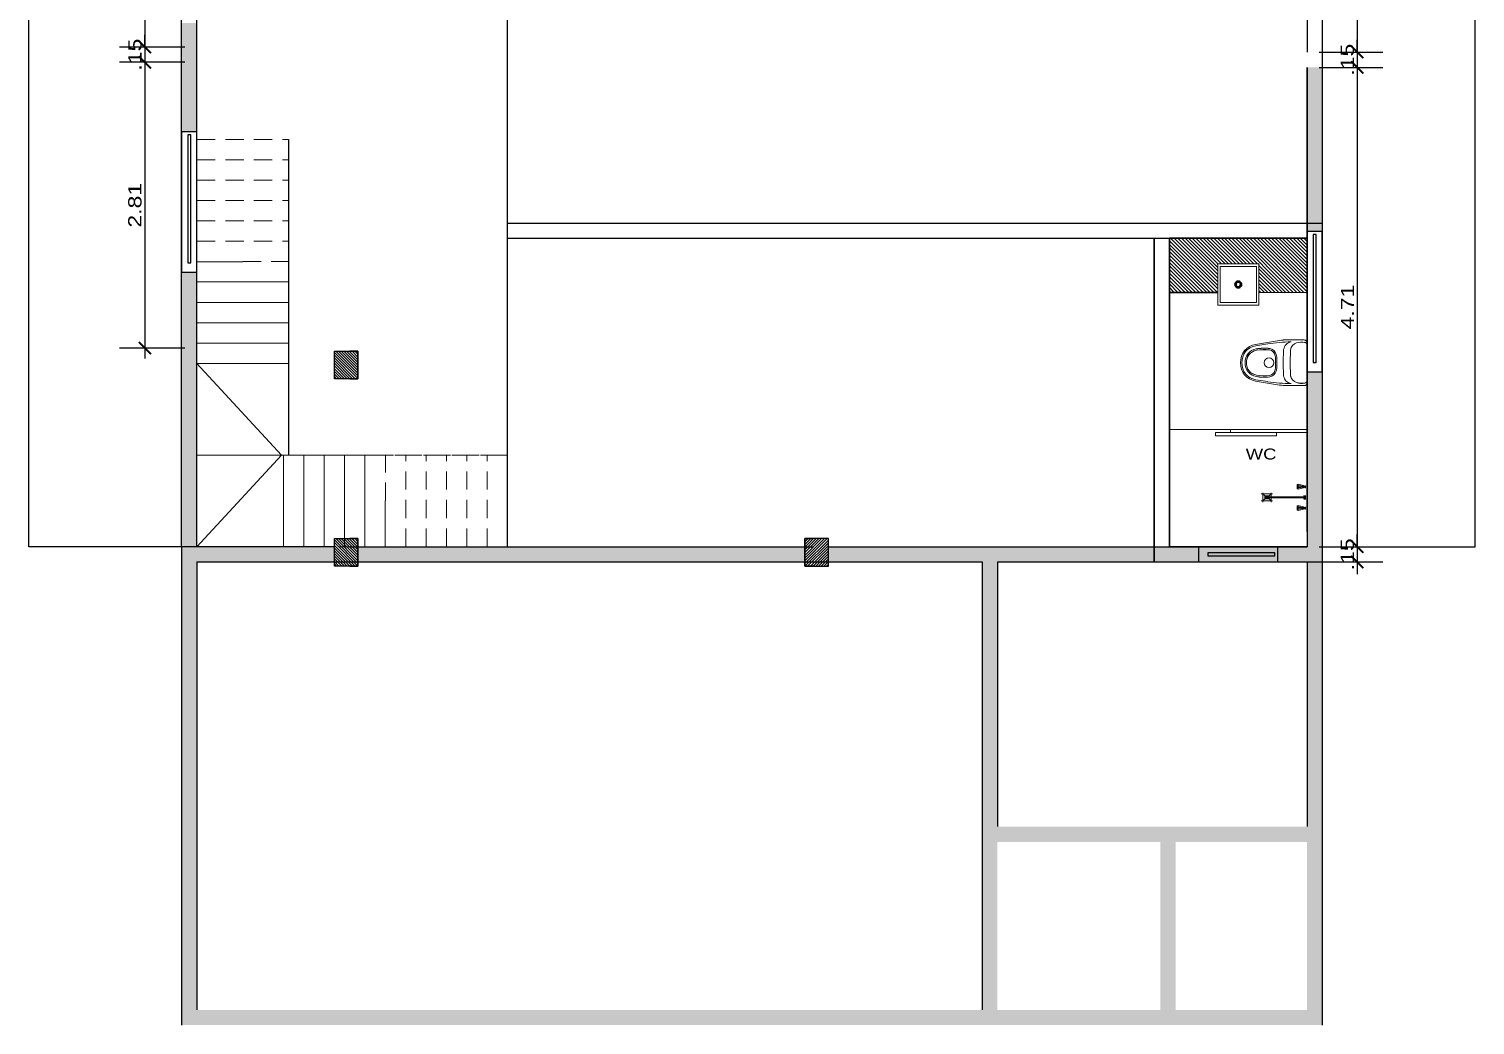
# Model space of a CAD drawing. Header units: inches. Extents: x 5.4 to 65.7, y -9.8 to 26.8.
# Drawn here: x 51.46 to 65.66, y -8.83 to 0.96 of the extents above; entities that cross this region are included whole.
import ezdxf

# ---------------------------------------------------------------- set-up
doc = ezdxf.new("R2010")
doc.units = ezdxf.units.IN
doc.header["$MEASUREMENT"] = 0
doc.linetypes.add('ACAD_ISO02W100', pattern=[15, 12, -3])
for name, color, linetype, lineweight in [('252', 252, 'Continuous', 15), ('L. Discontinua', 12, 'ACAD_ISO02W100', 5), ('mobi', 150, 'Continuous', 5), ('Muro bajo', 36, 'Continuous', 9), ('Muros', 7, 'Continuous', 30), ('SANIT', 252, 'Continuous', 18), ('sanitarios', 159, 'Continuous', 13), ('Texto S.', 7, 'Continuous', 30)]:
    doc.layers.add(name, color=color, linetype=linetype, lineweight=lineweight)
doc.layers.add('A-PUERTAS', color=1, linetype='Continuous')
doc.styles.add('R80-50', font='REFSAN.TTF', dxfattribs={"width": 1.3, "height": 0.13})
doc.styles.add('Sta. Luisa 75 delg', font='arial.ttf', dxfattribs={"width": 1.2, "height": 0.1})
doc.dimstyles.new('1-50', dxfattribs={"dimtxt": 0.13, "dimasz": 0.12, "dimexe": 0.25, "dimexo": 0.12, "dimgap": 0.03, "dimtad": 1, "dimzin": 5, "dimdsep": 46, "dimtxsty": 'R80-50', "dimblk": 'ARCHTICK', "dimcen": 0.06, "dimdle": 0.1, "dimclrd": 8, "dimclre": 8, "dimclrt": 256, "dimadec": 0, "dimazin": 0, "dimtfac": 1, "dimtix": 1, "dimtmove": 0, "dimatfit": 3, "dimfxl": 1, "dimtolj": 1, "dimtzin": 0, "dimarcsym": 0})

# ---------------------------------------------------------------- blocks, each defined once
blk = doc.blocks.new('_ArchTick')
at = {"color": 0, "linetype": 'ByBlock', "const_width": 0.15}
blk.add_lwpolyline([(-0.5, -0.5), (0.5, 0.5)], dxfattribs=at)
blk = doc.blocks.new('*D75')
at = {"color": 8, "lineweight": -2}
for p, q in [((52.6, 2.18), (52.6, 0.68)), ((63.891, 2.08), (52.35, 2.08)), ((52.991, 0.78), (52.35, 0.78))]:
    blk.add_line(p, q, dxfattribs=at)
at = {"layer": 'DEFPOINTS', "color": 0}
for p in [(64.011, 2.08), (52.6, 0.78), (53.111, 0.78)]:
    blk.add_point(p, dxfattribs=at)
at = {"color": 8, "lineweight": -2, "xscale": 0.12, "yscale": 0.12, "zscale": 0.12}
for p, rotation in [((52.6, 2.08), 90), ((52.6, 0.78), 270)]:
    blk.add_blockref('_ArchTick', p, dxfattribs=dict(at, rotation=rotation))
at = {"insert": (52.502, 1.43), "char_height": 0.13, "attachment_point": 5, "rotation": 90, "style": 'R80-50'}
blk.add_mtext('\\A1;1.30', dxfattribs=at)
blk = doc.blocks.new('*D76')
at = {"color": 8, "lineweight": -2}
for p, q in [((52.6, 0.78), (52.6, 0.9)), ((52.991, 0.78), (52.35, 0.78)), ((52.6, 0.78), (52.6, 0.63)), ((52.991, 0.63), (52.35, 0.63)), ((52.6, 0.63), (52.6, 0.51))]:
    blk.add_line(p, q, dxfattribs=at)
at = {"layer": 'DEFPOINTS', "color": 0}
for p in [(53.111, 0.78), (52.6, 0.63), (53.111, 0.63)]:
    blk.add_point(p, dxfattribs=at)
at = {"color": 8, "lineweight": -2, "xscale": 0.12, "yscale": 0.12, "zscale": 0.12}
for p, rotation in [((52.6, 0.78), 270), ((52.6, 0.63), 90)]:
    blk.add_blockref('_ArchTick', p, dxfattribs=dict(at, rotation=rotation))
at = {"insert": (52.503, 0.705), "char_height": 0.13, "attachment_point": 5, "rotation": 90, "style": 'R80-50'}
blk.add_mtext('\\A1;.15', dxfattribs=at)
blk = doc.blocks.new('*D77')
at = {"color": 8, "lineweight": -2}
for p, q in [((52.6, 0.73), (52.6, -2.278)), ((52.991, 0.63), (52.35, 0.63)), ((52.991, -2.178), (52.35, -2.178))]:
    blk.add_line(p, q, dxfattribs=at)
at = {"layer": 'DEFPOINTS', "color": 0}
for p in [(53.111, 0.63), (52.6, -2.178), (53.111, -2.178)]:
    blk.add_point(p, dxfattribs=at)
at = {"color": 8, "lineweight": -2, "xscale": 0.12, "yscale": 0.12, "zscale": 0.12}
for p, rotation in [((52.6, 0.63), 90), ((52.6, -2.178), 270)]:
    blk.add_blockref('_ArchTick', p, dxfattribs=dict(at, rotation=rotation))
at = {"insert": (52.502, -0.774), "char_height": 0.13, "attachment_point": 5, "rotation": 90, "style": 'R80-50'}
blk.add_mtext('\\A1;2.81', dxfattribs=at)
blk = doc.blocks.new('*D88')
at = {"color": 8, "lineweight": -2}
for p, q in [((64.504, 2.18), (64.504, 0.63)), ((64.131, 2.08), (64.754, 2.08)), ((64.131, 0.73), (64.754, 0.73))]:
    blk.add_line(p, q, dxfattribs=at)
at = {"layer": 'DEFPOINTS', "color": 0}
for p in [(64.011, 2.08), (64.011, 0.73), (64.504, 0.73)]:
    blk.add_point(p, dxfattribs=at)
at = {"color": 8, "lineweight": -2, "xscale": 0.12, "yscale": 0.12, "zscale": 0.12}
for p, rotation in [((64.504, 2.08), 90), ((64.504, 0.73), 270)]:
    blk.add_blockref('_ArchTick', p, dxfattribs=dict(at, rotation=rotation))
at = {"insert": (64.407, 1.405), "char_height": 0.13, "attachment_point": 5, "rotation": 90, "style": 'R80-50'}
blk.add_mtext('\\A1;1.35', dxfattribs=at)
blk = doc.blocks.new('*D89')
at = {"color": 8, "lineweight": -2}
for p, q in [((64.131, 0.73), (64.754, 0.73)), ((64.504, 0.73), (64.504, 0.85)), ((64.504, 0.73), (64.504, 0.58)), ((64.131, 0.58), (64.754, 0.58)), ((64.504, 0.58), (64.504, 0.46))]:
    blk.add_line(p, q, dxfattribs=at)
at = {"layer": 'DEFPOINTS', "color": 0}
for p in [(64.011, 0.73), (64.011, 0.58), (64.504, 0.58)]:
    blk.add_point(p, dxfattribs=at)
at = {"color": 8, "lineweight": -2, "xscale": 0.12, "yscale": 0.12, "zscale": 0.12}
for p, rotation in [((64.504, 0.73), 270), ((64.504, 0.58), 90)]:
    blk.add_blockref('_ArchTick', p, dxfattribs=dict(at, rotation=rotation))
at = {"insert": (64.408, 0.655), "char_height": 0.13, "attachment_point": 5, "rotation": 90, "style": 'R80-50'}
blk.add_mtext('\\A1;.15', dxfattribs=at)
blk = doc.blocks.new('*D90')
at = {"color": 8, "lineweight": -2}
for p, q in [((64.131, 0.58), (64.754, 0.58)), ((64.504, 0.68), (64.504, -4.228)), ((64.131, -4.128), (64.754, -4.128))]:
    blk.add_line(p, q, dxfattribs=at)
at = {"layer": 'DEFPOINTS', "color": 0}
for p in [(64.011, 0.58), (64.011, -4.128), (64.504, -4.128)]:
    blk.add_point(p, dxfattribs=at)
at = {"color": 8, "lineweight": -2, "xscale": 0.12, "yscale": 0.12, "zscale": 0.12}
for p, rotation in [((64.504, 0.58), 90), ((64.504, -4.128), 270)]:
    blk.add_blockref('_ArchTick', p, dxfattribs=dict(at, rotation=rotation))
at = {"insert": (64.409, -1.774), "char_height": 0.13, "attachment_point": 5, "rotation": 90, "style": 'R80-50'}
blk.add_mtext('\\A1;4.71', dxfattribs=at)
blk = doc.blocks.new('*D91')
at = {"color": 8, "lineweight": -2}
for p, q in [((64.504, -4.128), (64.504, -4.008)), ((64.131, -4.128), (64.754, -4.128)), ((64.504, -4.128), (64.504, -4.278)), ((64.131, -4.278), (64.754, -4.278)), ((64.504, -4.278), (64.504, -4.398))]:
    blk.add_line(p, q, dxfattribs=at)
at = {"layer": 'DEFPOINTS', "color": 0}
for p in [(64.011, -4.128), (64.011, -4.278), (64.504, -4.278)]:
    blk.add_point(p, dxfattribs=at)
at = {"color": 8, "lineweight": -2, "xscale": 0.12, "yscale": 0.12, "zscale": 0.12}
for p, rotation in [((64.504, -4.128), 270), ((64.504, -4.278), 90)]:
    blk.add_blockref('_ArchTick', p, dxfattribs=dict(at, rotation=rotation))
at = {"insert": (64.408, -4.203), "char_height": 0.13, "attachment_point": 5, "rotation": 90, "style": 'R80-50'}
blk.add_mtext('\\A1;.15', dxfattribs=at)
blk = doc.blocks.new('chuv01')
at = {"layer": 'mobi', "color": 143}
for p, q in [((-0.322, 0.035), (-0.433, 0.035)), ((-0.419, -0.048), (-0.419, 0.046)), ((-0.399, 0.015), (-0.419, 0.035)), ((-0.355, 0.015), (-0.399, 0.015)), ((-0.399, -0.014), (-0.399, 0.015)), ((-0.01, 0.005), (-0.399, 0.005)), ((-0.389, -0.012), (-0.389, 0.013)), ((-0.355, 0.015), (-0.335, 0.035)), ((-0.355, 0.005), (-0.355, 0.015)), ((-0.335, 0.005), (-0.335, 0.046)), ((-0.082, 0.126), (-0.07, 0.129)), ((-0.082, 0.126), (-0.082, 0.084)), ((-0.082, 0.116), (-0.07, 0.117)), ((-0.07, 0.105), (-0.082, 0.105)), ((-0.082, 0.095), (-0.07, 0.093)), ((-0.082, 0.084), (-0.07, 0.081)), ((-0.017, 0.116), (-0.07, 0.129)), ((-0.07, 0.129), (-0.07, 0.081)), ((-0.017, 0.111), (-0.07, 0.117)), ((-0.07, 0.105), (-0.017, 0.105)), ((-0.017, 0.1), (-0.07, 0.093)), ((-0.017, 0.094), (-0.07, 0.081)), ((0, 0.015), (-0.019, 0.015)), ((-0.017, 0.116), (-0.017, 0.094)), ((-0.017, 0.111), (-0.006, 0.111)), ((-0.017, 0.099), (-0.006, 0.099)), ((-0.01, -0.02), (-0.01, 0.02)), ((-0.006, 0.115), (-0.006, 0.095)), ((-0.006, 0.115), (0.001, 0.115)), ((-0.006, 0.095), (0.001, 0.095)), ((0, -0.02), (0, 0.02)), ((0.001, 0.115), (0.001, 0.095)), ((-0.322, -0.034), (-0.433, -0.034)), ((-0.399, -0.014), (-0.419, -0.034)), ((-0.01, -0.004), (-0.399, -0.004)), ((-0.355, -0.014), (-0.399, -0.014)), ((-0.355, -0.014), (-0.355, -0.004)), ((-0.355, -0.014), (-0.335, -0.034)), ((-0.335, -0.048), (-0.335, -0.004)), ((-0.082, -0.083), (-0.07, -0.08)), ((-0.082, -0.083), (-0.082, -0.125)), ((-0.082, -0.094), (-0.07, -0.092)), ((-0.07, -0.104), (-0.082, -0.104)), ((-0.082, -0.114), (-0.07, -0.116)), ((-0.082, -0.125), (-0.07, -0.128)), ((-0.07, -0.08), (-0.07, -0.128)), ((-0.017, -0.093), (-0.07, -0.08)), ((-0.017, -0.099), (-0.07, -0.092)), ((-0.07, -0.104), (-0.017, -0.104)), ((-0.017, -0.109), (-0.07, -0.116)), ((-0.017, -0.115), (-0.07, -0.128)), ((0, -0.014), (-0.019, -0.014)), ((-0.017, -0.093), (-0.017, -0.115)), ((-0.017, -0.098), (-0.006, -0.098)), ((-0.017, -0.11), (-0.006, -0.11)), ((-0.006, -0.095), (0.001, -0.095)), ((-0.006, -0.095), (-0.006, -0.114)), ((-0.006, -0.114), (0.001, -0.114)), ((0.001, -0.095), (0.001, -0.114))]:
    blk.add_line(p, q, dxfattribs=at)
blk = doc.blocks.new('IIIIIIIIIIIIIIIIIIII')
at = {"layer": 'sanitarios'}
for p, q in [((788.403, 261.793), (788.403, 261.977)), ((788.433, 262.007), (788.459, 262.007)), ((788.459, 262.007), (788.836, 262.007)), ((788.459, 262.007), (788.836, 262.007)), ((788.862, 262.007), (788.836, 262.007)), ((788.892, 261.793), (788.892, 261.977)), ((788.51, 261.831), (788.648, 261.826)), ((788.786, 261.831), (788.648, 261.826)), ((788.451, 261.457), (788.41, 261.713)), ((788.505, 261.757), (788.648, 261.752)), ((788.617, 261.67), (788.678, 261.67)), ((788.618, 261.685), (788.648, 261.685)), ((788.79, 261.757), (788.648, 261.752)), ((788.648, 261.685), (788.677, 261.685)), ((788.844, 261.457), (788.886, 261.713)), ((788.466, 261.459), (788.445, 261.587)), ((788.829, 261.459), (788.85, 261.587))]:
    blk.add_line(p, q, dxfattribs=at)
for points in [[(788.648, 261.296, -0.382405), (788.451, 261.457), (788.41, 261.713, -0.040213), (788.403, 261.793), (788.403, 261.977, -0.414214), (788.433, 262.007), (788.459, 262.007)], [(788.459, 262.007, 0.364314), (788.43, 261.982, 0.112271), (788.435, 261.895, 0.278416), (788.51, 261.831), (788.648, 261.826)], [(788.648, 261.296, 0.382405), (788.844, 261.457), (788.886, 261.713, 0.040213), (788.892, 261.793), (788.892, 261.977, 0.414214), (788.862, 262.007), (788.836, 262.007)], [(788.836, 262.007, -0.364314), (788.866, 261.982, -0.112271), (788.86, 261.895, -0.278416), (788.786, 261.831), (788.648, 261.826)], [(788.648, 261.311, -0.383569), (788.466, 261.459), (788.445, 261.587)], [(788.648, 261.311, 0.383569), (788.829, 261.459), (788.85, 261.587)]]:
    blk.add_lwpolyline(points, format="xyb", dxfattribs=at)
for points in [[(788.648, 261.346, -0.3863), (788.5, 261.464, -0.069564), (788.496, 261.608, -0.301962), (788.558, 261.677, -0.087243), (788.618, 261.685), (788.648, 261.685), (788.677, 261.685, -0.087243), (788.737, 261.677, -0.301962), (788.799, 261.608, -0.069564), (788.795, 261.464, -0.3863)], [(788.648, 261.361, -0.388576), (788.515, 261.467, -0.069453), (788.511, 261.607, -0.302408), (788.562, 261.663, -0.08847), (788.617, 261.67), (788.678, 261.67, -0.08847), (788.733, 261.663, -0.302408), (788.784, 261.607, -0.069453), (788.78, 261.467, -0.388576)]]:
    blk.add_lwpolyline(points, format="xyb", close=True, dxfattribs=at)
for points in [[(788.505, 261.757), (788.648, 261.752)], [(788.79, 261.757), (788.648, 261.752)]]:
    blk.add_lwpolyline(points, dxfattribs=at)
blk.add_circle((788.648, 261.601), 0.0515, dxfattribs=at)
blk.add_circle((788.648, 261.601), 0.0515, dxfattribs=at)
for centre, radius, start, end in [((788.433, 261.977), 0.03, 90, 180), ((788.623, 261.951), 0.195, 171.0536, 196.677), ((788.459, 261.977), 0.03, 90, 170.0695), ((788.836, 261.977), 0.03, 9.9305, 90), ((788.672, 261.951), 0.195, 343.323, 8.9464), ((788.862, 261.977), 0.03, 0, 90), ((788.903, 261.793), 0.5, 180, 189.2113), ((788.523, 261.855), 0.0997, 190.1726, 260.0286), ((790.327, 261.868), 1.902, 180.9172, 188.4996), ((788.523, 261.855), 0.0997, 190.1726, 260.0286), ((790.327, 261.868), 1.902, 180.9172, 188.4996), ((788.526, 261.924), 0.0952, 197.721, 259.9531), ((788.769, 261.924), 0.0952, 280.0469, 342.279), ((788.773, 261.855), 0.0997, 279.9714, 349.8274), ((788.773, 261.855), 0.0997, 279.9714, 349.8274), ((786.969, 261.868), 1.902, 351.5004, 359.0828), ((786.969, 261.868), 1.902, 351.5004, 359.0828), ((788.392, 261.793), 0.5, 350.7887, 0), ((788.579, 261.596), 0.0838, 104.1018, 171.3111), ((788.579, 261.596), 0.0688, 103.7408, 171.0438), ((788.61, 261.512), 0.173, 87.5575, 107.5015), ((788.61, 261.512), 0.158, 87.4441, 107.6672), ((788.685, 261.512), 0.173, 72.4985, 92.4425), ((788.685, 261.512), 0.158, 72.3328, 92.5559), ((788.716, 261.596), 0.0688, 8.9562, 76.2592), ((788.716, 261.596), 0.0838, 8.6889, 75.8982), ((789.013, 261.553), 0.521, 173.8689, 189.7863), ((789.013, 261.553), 0.506, 173.9085, 189.8005), ((788.282, 261.553), 0.506, 350.1995, 6.0915), ((788.282, 261.553), 0.521, 350.2137, 6.1311), ((788.639, 261.486), 0.19, 188.8141, 272.5226), ((788.639, 261.486), 0.175, 188.7975, 272.7385), ((788.639, 261.486), 0.141, 188.848, 273.3342), ((788.639, 261.486), 0.126, 188.7932, 273.7329), ((788.656, 261.486), 0.126, 266.2671, 351.2068), ((788.656, 261.486), 0.141, 266.6658, 351.152), ((788.656, 261.486), 0.175, 267.2615, 351.2025), ((788.656, 261.486), 0.19, 267.4774, 351.1859)]:
    blk.add_arc(centre, radius, start, end, dxfattribs=at)

msp = doc.modelspace()

# ---------------------------------------------------------------- hatches: boundary and pattern name
for points in [[(53.111, 1.016), (52.961, 1.016), (52.961, -0.053), (53.111, -0.053), (53.111, -0.008)], [(64.161, 0.58), (64.011, 0.58), (64.011, -1.032), (64.161, -1.032)], [(53.111, -1.43), (52.961, -1.43), (52.961, -4.128), (53.111, -4.128)], [(64.161, -2.41), (64.011, -2.41), (64.011, -3.915), (64.011, -4.128), (59.311, -4.128), (59.311, -4.278), (60.821, -4.278), (60.821, -8.678), (60.971, -8.678), (60.971, -7.028), (62.571, -7.028), (62.571, -8.678), (62.721, -8.678), (62.721, -7.028), (64.011, -7.028), (64.011, -8.678), (62.721, -8.678), (53.111, -8.678), (53.111, -4.278), (54.461, -4.278), (54.461, -4.128), (54.225, -4.128), (52.961, -4.128), (52.961, -8.828), (64.161, -8.828), (64.161, -4.278), (64.011, -4.278), (64.011, -6.878), (60.971, -6.878), (60.971, -4.278), (64.161, -4.278), (64.161, -4.128)], [(59.081, -4.128), (54.691, -4.128), (54.691, -4.278), (59.081, -4.278)]]:
    msp.add_hatch(color=256).paths.add_polyline_path(points)
h = msp.add_hatch()
h.set_pattern_fill('ANSI31', color=256, scale=0.15, style=0)
h.set_pattern_definition([(135, (54.691348, -2.477506), (0.0132583, 0.0132583), [])])
h.paths.add_polyline_path([(54.461, -2.208), (54.691, -2.208), (54.691, -2.478), (54.461, -2.478)])
h = msp.add_hatch()
h.set_pattern_fill('ANSI31', color=256, scale=0.15, style=0)
h.set_pattern_definition([(135, (54.691348, -4.318983), (0.0132583, 0.0132583), [])])
h.paths.add_polyline_path([(54.461, -4.049), (54.691, -4.049), (54.691, -4.319), (54.461, -4.319)])
h = msp.add_hatch()
h.set_pattern_fill('ANSI31', color=256, scale=0.15, style=0)
h.set_pattern_definition([(45, (59.081348, -4.318983), (-0.0132583, 0.0132583), [])])
h.paths.add_polyline_path([(59.311, -4.049), (59.081, -4.049), (59.081, -4.319), (59.311, -4.319)])
at = {"layer": '252'}
h = msp.add_hatch(dxfattribs=at)
h.set_pattern_fill('ANSI31', color=42, scale=0.2, angle=-90, style=0, double=1)
h.set_pattern_definition([(315, (64.161348, 3.35144), (0.01767767, 0.01767767), [])])
h.paths.add_polyline_path([(63.134, -1.63), (63.134, -1.35), (63.539, -1.35), (63.539, -1.63), (64.011, -1.63), (64.011, -1.099), (62.661, -1.099), (62.661, -1.63)])

# ---------------------------------------------------------------- linework, layer by layer
for p, q in [((51.461, -4.128), (51.461, 9.322)), ((64.161, 9.322), (64.161, -4.278)), ((65.661, -4.128), (65.661, 9.322)), ((52.961, -4.128), (52.961, 6.622)), ((53.111, -4.128), (53.111, 2.08)), ((56.161, -4.128), (56.161, 2.08)), ((64.011, 2.08), (64.011, 0.73)), ((64.011, 0.58), (64.011, -4.128)), ((64.161, -0.01), (64.161, -4.128)), ((64.011, -0.228), (64.011, -4.128)), ((56.161, -0.949), (64.161, -0.949)), ((56.161, -1.099), (64.011, -1.099)), ((54.691, -2.208), (54.611, -2.208)), ((54.691, -2.478), (54.691, -2.208)), ((53.941, -3.228), (53.111, -2.328)), ((54.611, -2.478), (54.691, -2.478)), ((53.941, -3.228), (53.111, -4.128)), ((54.691, -4.049), (54.611, -4.049)), ((54.691, -4.319), (54.691, -4.049)), ((59.081, -4.319), (59.081, -4.049)), ((59.081, -4.049), (59.161, -4.049)), ((52.961, -4.128), (51.461, -4.128)), ((54.461, -4.128), (52.961, -4.128)), ((52.961, -4.128), (52.961, -8.828)), ((54.611, -4.128), (59.161, -4.128)), ((59.311, -4.128), (64.011, -4.128)), ((64.011, -4.128), (62.661, -4.128)), ((64.161, -4.128), (64.161, -8.828)), ((64.161, -4.128), (65.661, -4.128)), ((53.111, -4.278), (60.821, -4.278)), ((53.111, -4.278), (53.111, -8.678)), ((54.611, -4.319), (54.691, -4.319)), ((59.161, -4.319), (59.081, -4.319)), ((60.821, -4.278), (60.821, -8.678)), ((60.971, -4.278), (61.861, -4.278)), ((60.971, -4.278), (64.161, -4.278)), ((60.971, -4.278), (60.971, -6.878)), ((64.011, -4.278), (64.011, -6.878))]:
    msp.add_line(p, q)
msp.add_lwpolyline([(54.011, -0.128), (54.011, -3.228)])
for points in [[(54.461, -2.208), (54.691, -2.208), (54.691, -2.478), (54.461, -2.478)], [(54.461, -4.049), (54.691, -4.049), (54.691, -4.319), (54.461, -4.319)], [(59.311, -4.049), (59.081, -4.049), (59.081, -4.319), (59.311, -4.319)]]:
    msp.add_lwpolyline(points, close=True)
at = {"layer": 'A-PUERTAS'}
for points in [[(53.111, -0.053), (52.961, -0.053), (52.961, -1.43), (53.111, -1.43)], [(53.111, -0.053), (52.961, -0.053), (52.961, -1.43), (53.111, -1.43)], [(53.051, -0.083), (53.021, -0.083), (53.021, -1.34), (53.051, -1.34)], [(53.051, -0.083), (53.021, -0.083), (53.021, -1.34), (53.051, -1.34)], [(64.161, -1.032), (64.011, -1.032), (64.011, -2.41), (64.161, -2.41)], [(64.161, -1.032), (64.011, -1.032), (64.011, -2.41), (64.161, -2.41)], [(64.101, -1.062), (64.071, -1.062), (64.071, -2.32), (64.101, -2.32)], [(64.101, -1.062), (64.071, -1.062), (64.071, -2.32), (64.101, -2.32)], [(63.724, -4.278), (63.724, -4.128), (62.947, -4.128), (62.947, -4.278)], [(63.724, -4.278), (63.724, -4.128), (62.947, -4.128), (62.947, -4.278)], [(63.694, -4.218), (63.694, -4.188), (63.036, -4.188), (63.036, -4.218)], [(63.694, -4.218), (63.694, -4.188), (63.036, -4.188), (63.036, -4.218)]]:
    msp.add_lwpolyline(points, close=True, dxfattribs=at)
at = {"layer": 'L. Discontinua', "ltscale": 0.015}
for p, q in [((53.111, -0.128), (54.011, -0.128)), ((53.111, -0.128), (54.011, -0.128)), ((53.111, -0.328), (54.011, -0.328)), ((53.111, -0.528), (54.011, -0.528)), ((53.111, -0.728), (54.011, -0.728)), ((53.111, -0.928), (54.011, -0.928)), ((53.111, -1.128), (54.011, -1.128)), ((53.561, -1.328), (54.011, -1.328)), ((56.161, -3.228), (53.941, -3.228)), ((56.161, -3.228), (53.941, -3.228)), ((54.775, -3.228), (56.161, -3.228)), ((54.775, -3.228), (56.161, -3.228)), ((54.961, -3.678), (54.961, -3.228)), ((55.161, -4.128), (55.161, -3.228)), ((55.361, -4.128), (55.361, -3.228)), ((55.561, -4.128), (55.561, -3.228)), ((55.761, -4.128), (55.761, -3.228)), ((55.961, -4.128), (55.961, -3.228)), ((56.161, -4.128), (56.161, -3.228)), ((56.161, -4.128), (56.161, -3.228)), ((54.225, -4.128), (57.275, -4.128))]:
    msp.add_line(p, q, dxfattribs=at)
at = {"layer": 'Muro bajo'}
for p, q in [((53.561, -1.329), (53.111, -1.329)), ((53.111, -1.528), (54.011, -1.528)), ((53.111, -1.728), (54.011, -1.728)), ((53.111, -1.928), (54.011, -1.928)), ((53.111, -2.128), (54.011, -2.128)), ((53.111, -2.328), (54.011, -2.328)), ((53.111, -3.228), (53.961, -3.228)), ((53.111, -3.228), (53.961, -3.228)), ((53.641, -3.228), (54.775, -3.228)), ((53.641, -3.228), (54.775, -3.228)), ((53.961, -4.128), (53.961, -3.228)), ((54.161, -4.128), (54.161, -3.228)), ((54.361, -4.128), (54.361, -3.228)), ((54.561, -4.128), (54.561, -3.228)), ((54.761, -4.128), (54.761, -3.228)), ((54.959, -3.678), (54.959, -4.128))]:
    msp.add_line(p, q, dxfattribs=at)
at = {"layer": 'Muros'}
for p, q in [((64.011, 0.58), (64.011, -3.915)), ((64.011, -0.228), (64.011, -3.978)), ((64.011, -0.228), (64.011, -3.978)), ((62.511, -1.099), (62.511, -4.278)), ((62.661, -4.128), (62.661, -1.099)), ((62.661, -1.099), (64.011, -1.099)), ((63.135, -1.35), (63.134, -1.352)), ((63.539, -1.352), (63.537, -1.35)), ((63.134, -1.63), (62.661, -1.63))]:
    msp.add_line(p, q, dxfattribs=at)
at = {"layer": 'Muros', "lineweight": 5}
for p, q in [((64.011, -1.63), (63.539, -1.63)), ((63.135, -1.755), (63.134, -1.753)), ((63.539, -1.753), (63.537, -1.755)), ((63.261, -2.978), (62.661, -2.978)), ((64.011, -2.978), (63.261, -2.978)), ((63.261, -3.008), (63.261, -2.978)), ((64.011, -3.008), (63.111, -3.008)), ((63.111, -3.038), (63.111, -3.008)), ((63.711, -3.038), (63.111, -3.038)), ((63.711, -3.038), (63.711, -3.008))]:
    msp.add_line(p, q, dxfattribs=at)
for points in [[(63.134, -1.753), (63.134, -1.352)], [(63.135, -1.35), (63.537, -1.35)], [(63.159, -1.725), (63.159, -1.38)], [(63.164, -1.375), (63.336, -1.375)], [(63.509, -1.375), (63.336, -1.375)], [(63.514, -1.725), (63.514, -1.38)], [(63.539, -1.753), (63.539, -1.352)], [(63.135, -1.755), (63.537, -1.755)], [(63.164, -1.73), (63.509, -1.73)]]:
    msp.add_lwpolyline(points, dxfattribs=at)
for points in [[(63.159, -1.38, -0.416355), (63.164, -1.375)], [(63.509, -1.375, -0.413818), (63.514, -1.38)], [(63.164, -1.73, -0.414584), (63.159, -1.725)], [(63.514, -1.725, -0.413813), (63.509, -1.73)]]:
    msp.add_lwpolyline(points, format="xyb", dxfattribs=at)
at = {"layer": 'Muros'}
for points in [[(63.303, -1.552, -1.000039), (63.369, -1.552)], [(63.369, -1.552, -1.000041), (63.303, -1.552)], [(63.314, -1.552, -1.00002), (63.359, -1.552)], [(63.359, -1.552, -1.00002), (63.314, -1.552)]]:
    msp.add_lwpolyline(points, format="xyb", dxfattribs=at)
at = {"layer": 'Muros', "lineweight": 5}
for radius, start, end in [(0.00511, 180.1514, 224.7356), (0.00476, 223.6433, 268.2271)]:
    msp.add_arc((63.164, -1.725), radius, start, end, dxfattribs=at)

# ---------------------------------------------------------------- block references
at = {"layer": 'SANIT'}
msp.add_blockref('chuv01', (63.995, -3.644), dxfattribs=at)
at = {"layer": 'sanitarios', "xscale": 0.9189048540474118, "yscale": 0.9189048540474118, "zscale": 0.9189048540474118, "rotation": 270}
msp.add_blockref('IIIIIIIIIIIIIIIIIIII', (-176.748, 722.371), dxfattribs=at)

# ---------------------------------------------------------------- texts
at = {"layer": 'Texto S.', "insert": (63.711, -3.164), "char_height": 0.09, "width": 1.50952, "attachment_point": 3, "style": 'Sta. Luisa 75 delg'}
msp.add_mtext('{\\H1.2x;WC}', dxfattribs=at)

# ---------------------------------------------------------------- dimensions: what is measured, and where the dimension line sits
dim = msp.add_linear_dim(base=(52.6, 0.78), p1=(64.011, 2.08), p2=(53.111, 0.78), angle=90, dimstyle='1-50')
dim.commit()
dim.dimension.update_dxf_attribs({"geometry": '*D75', "text_midpoint": (52.502, 1.43)})
for base, p1, p2, picture, middle in [((64.504, 0.73), (64.011, 2.08), (64.011, 0.73), '*D88', (64.407, 1.405)), ((52.6, 0.63), (53.111, 0.78), (53.111, 0.63), '*D76', (52.503, 0.705)), ((52.6, -2.178), (53.111, 0.63), (53.111, -2.178), '*D77', (52.502, -0.774)), ((64.504, 0.58), (64.011, 0.73), (64.011, 0.58), '*D89', (64.408, 0.655)), ((64.504, -4.128), (64.011, 0.58), (64.011, -4.128), '*D90', (64.409, -1.774)), ((64.504, -4.278), (64.011, -4.128), (64.011, -4.278), '*D91', (64.408, -4.203))]:
    dim = msp.add_linear_dim(base=base, p1=p1, p2=p2, angle=90, dimstyle='1-50', override={"dimtmove": 1})
    dim.commit()
    dim.dimension.update_dxf_attribs({"geometry": picture, "text_midpoint": middle})

doc.saveas('drawing.dxf')
